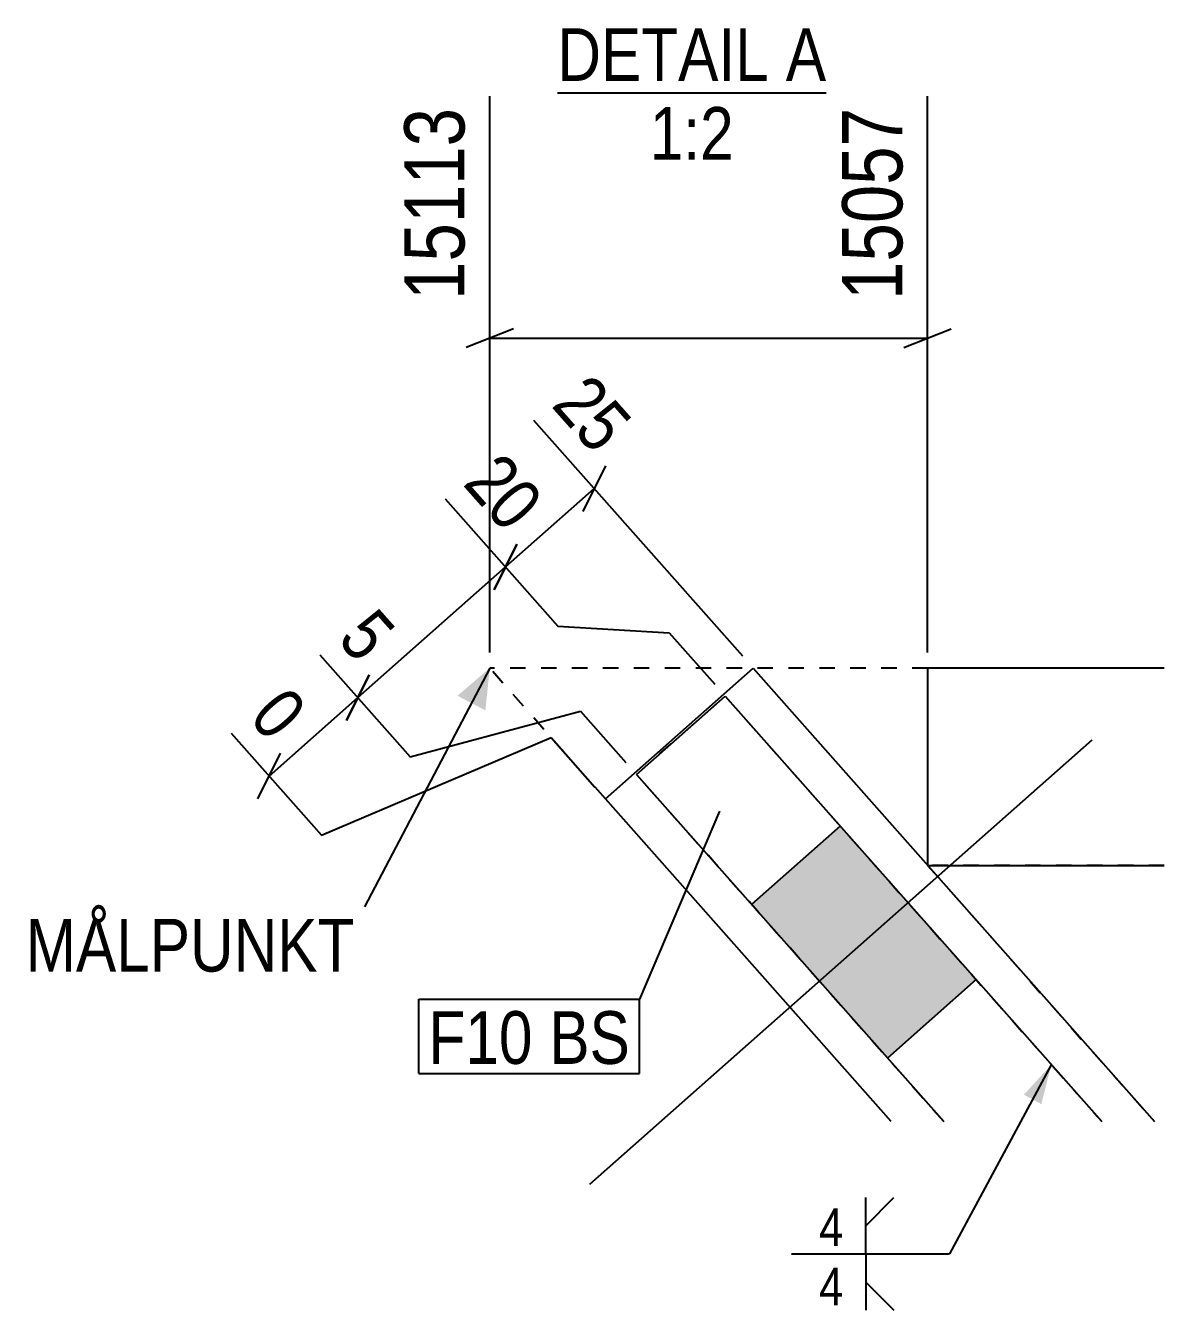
# Model space of a CAD drawing. Header units: millimetres. Extents: x 64 to 141609, y 8 to 4053.
# Drawn here: x 39975.6 to 40119.9, y 8 to 170.9 of the extents above; entities that cross this region are included whole.
import ezdxf

# ---------------------------------------------------------------- set-up
doc = ezdxf.new("R2010")
doc.units = ezdxf.units.MM
doc.linetypes.add('DXK_LINE_DOT2', pattern=[3.9198, 1.9599, -1.9599])
for name, color, linetype in [('MÅLSÆTNING', 7, 'Continuous'), ('STÅL', 7, 'Continuous'), ('TEKST', 7, 'Continuous')]:
    doc.layers.add(name, color=color, linetype=linetype)
doc.styles.add('Arial Narrow', font='ARIALN.TTF', dxfattribs={"height": 0.2})

msp = doc.modelspace()

# ---------------------------------------------------------------- hatches: boundary and pattern name
at = {"layer": 'STÅL', "linetype": 'Continuous'}
for points in [[(40067.57, 59.45), (40084.8, 39.98), (40096.03, 49.92), (40078.8, 69.39)], [(40096.03, 49.92), (40078.8, 69.39), (40067.57, 59.45), (40084.8, 39.98)]]:
    msp.add_hatch(color=96, dxfattribs=at).paths.add_polyline_path(points)
at = {"layer": 'TEKST', "linetype": 'Continuous'}
for color, points in [(7, [(40030.3, 85.91), (40034.39, 89.41), (40033.84, 84.05)]), (3, [(40102.1, 35.33), (40105.57, 39.14), (40104.3, 34.14)]), (3, [(40102.1, 35.33), (40105.57, 39.14), (40104.3, 34.14)])]:
    msp.add_hatch(color=color, dxfattribs=at).paths.add_polyline_path(points)

# ---------------------------------------------------------------- linework, layer by layer
at = {"layer": 'MÅLSÆTNING', "color": 7, "linetype": 'Continuous'}
for p, q in [((40089.89, 91.41), (40089.89, 161.93)), ((40037.39, 132.44), (40031.39, 130.04)), ((40086.89, 130.04), (40092.89, 132.44)), ((40034.39, 131.24), (40089.89, 131.24)), ((40066.45, 90.91), (40039.99, 120.81)), ((40049.08, 115.06), (40046.18, 109.29)), ((40028.75, 110.87), (40043.02, 94.75)), ((40028.75, 110.87), (40043.02, 94.75)), ((40036.39, 102.24), (40047.63, 112.18)), ((40034.94, 99.35), (40037.84, 105.12)), ((40037.84, 105.12), (40034.94, 99.35)), ((40017.67, 85.67), (40036.39, 102.24)), ((40043.02, 94.75), (40057.13, 93.88)), ((40043.02, 94.75), (40057.13, 93.88)), ((40057.13, 93.88), (40062.9, 87.37)), ((40057.13, 93.88), (40062.9, 87.37)), ((40012.85, 91.11), (40024.29, 78.18)), ((40012.85, 91.11), (40024.29, 78.18)), ((40016.22, 82.78), (40019.12, 88.56)), ((40019.12, 88.56), (40016.22, 82.78)), ((40006.44, 75.73), (40017.67, 85.67)), ((40024.29, 78.18), (40045.9, 83.94)), ((40024.29, 78.18), (40045.9, 83.94)), ((40045.9, 83.94), (40051.66, 77.43)), ((40045.9, 83.94), (40051.66, 77.43)), ((40001.62, 81.17), (40013.06, 68.24)), ((40013.06, 68.24), (40042.16, 80.63)), ((40042.16, 80.63), (40047.72, 74.34)), ((40004.98, 72.85), (40007.89, 78.62))]:
    msp.add_line(p, q, dxfattribs=at)
at = {"layer": 'STÅL', "color": 2, "linetype": 'Continuous'}
for p, q in [((40049.05, 72.84), (40067.77, 89.41)), ((40067.77, 89.41), (40118.64, 31.92)), ((40119.89, 89.41), (40089.89, 89.41)), ((40089.89, 89.41), (40089.89, 64.41)), ((40052.99, 75.93), (40064.22, 85.87)), ((40064.22, 85.87), (40111.96, 31.92)), ((40052.99, 75.93), (40091.93, 31.92)), ((40085.26, 31.92), (40049.05, 72.84)), ((40089.89, 64.41), (40119.89, 64.41))]:
    msp.add_line(p, q, dxfattribs=at)
at = {"layer": 'STÅL', "color": 7, "linetype": 'DXK_LINE_DOT2'}
for p, q in [((40052.99, 75.93), (40064.22, 85.87)), ((40064.22, 85.87), (40111.96, 31.92)), ((40091.93, 31.92), (40052.99, 75.93)), ((40119.89, 64.41), (40089.89, 64.41)), ((40089.89, 64.41), (40118.64, 31.92))]:
    msp.add_line(p, q, dxfattribs=at)
at = {"layer": 'STÅL', "color": 96, "linetype": 'Continuous'}
for p, q in [((40110.71, 80.27), (40047.05, 23.95)), ((40110.71, 80.27), (40047.05, 23.95)), ((40078.8, 69.39), (40067.57, 59.45)), ((40078.8, 69.39), (40067.57, 59.45)), ((40096.03, 49.92), (40084.8, 39.98)), ((40096.03, 49.92), (40084.8, 39.98))]:
    msp.add_line(p, q, dxfattribs=at)
at = {"layer": 'TEKST', "color": 246, "linetype": 'Continuous'}
msp.add_line((40042.97, 162.36), (40077.03, 162.36), dxfattribs=at)
at = {"layer": 'TEKST', "color": 253, "linetype": 'DXK_LINE_DOT2'}
for p, q in [((40089.89, 89.41), (40034.39, 89.41)), ((40049.05, 72.84), (40034.4, 89.4))]:
    msp.add_line(p, q, dxfattribs=at)
at = {"layer": 'TEKST', "color": 7, "linetype": 'Continuous'}
for p, q in [((40063.51, 71.27), (40053.36, 47.44)), ((40025.42, 47.44), (40053.36, 47.44)), ((40025.42, 38.04), (40025.42, 47.44)), ((40053.36, 38.04), (40053.36, 47.44)), ((40025.42, 38.04), (40053.36, 38.04))]:
    msp.add_line(p, q, dxfattribs=at)
at = {"layer": 'TEKST', "color": 3, "linetype": 'Continuous'}
for p, q in [((40105.57, 39.14), (40092.68, 15.14)), ((40105.57, 39.14), (40092.68, 15.14)), ((40082.04, 18.71), (40082.04, 22.29)), ((40082.04, 18.71), (40085.61, 22.29)), ((40082.04, 15.14), (40082.04, 18.71)), ((40082.04, 15.14), (40082.04, 11.57)), ((40082.04, 11.57), (40082.04, 8)), ((40082.04, 11.57), (40085.61, 8))]:
    msp.add_line(p, q, dxfattribs=at)

# ---------------------------------------------------------------- wipeouts: each hides what was drawn before it
at = {"color": 0, "linetype": 'Continuous'}
for points, layer in [([(40032.79, 162.08), (40021.59, 162.08), (40021.59, 134.5), (40032.79, 134.5)], 'MÅLSÆTNING'), ([(40069.82, 163.86), (40069.82, 170.86), (40042.97, 170.86), (40042.97, 163.86)], 'TEKST'), ([(40077.03, 163.86), (40077.03, 170.86), (40071.92, 170.86), (40071.92, 163.86)], 'TEKST'), ([(40065.33, 153.86), (40065.33, 160.86), (40054.67, 160.86), (40054.67, 153.86)], 'TEKST'), ([(40017.33, 50.94), (40017.33, 57.94), (39975.57, 57.94), (39975.57, 50.94)], 'TEKST'), ([(40079.58, 8.24), (40079.58, 14.04), (40075.74, 14.04), (40075.74, 8.24)], 'TEKST')]:
    msp.add_wipeout(points, dxfattribs=at).dxf.layer = layer
at = {"color": 0}
for points in [[(40039.84, 39.24), (40039.84, 46.24), (40026.62, 46.24), (40026.62, 39.24)], [(40079.58, 15.74), (40079.58, 21.54), (40075.74, 21.54), (40075.74, 15.74)]]:
    msp.add_wipeout(points, dxfattribs=at).dxf.layer = 'TEKST'

# ---------------------------------------------------------------- next in the draw order: linework, layer by layer
at = {"layer": 'TEKST', "color": 3, "linetype": 'Continuous'}
msp.add_line((40072.64, 15.14), (40092.68, 15.14), dxfattribs=at)

# ---------------------------------------------------------------- next in the draw order: texts
at = {"layer": 'MÅLSÆTNING', "color": 3, "linetype": 'Continuous', "style": 'Arial Narrow'}
msp.add_text('15113', height=7.635, rotation=90.0002, dxfattribs=at).set_placement((40031.19, 136.1))
at = {"layer": 'TEKST', "color": 3, "linetype": 'Continuous', "style": 'Arial Narrow'}
for s, height, p in [('DETAIL', 6.681, (40042.97, 163.86)), ('A', 6.68, (40071.92, 163.86)), ('1:2', 6.681, (40054.67, 153.86)), ('4', 4.77, (40076.14, 8.64))]:
    msp.add_text(s, height=height, dxfattribs=at).set_placement(p)
at = {"layer": 'TEKST', "color": 7, "linetype": 'Continuous', "style": 'Arial Narrow'}
msp.add_text('MÅLPUNKT', height=6.681, dxfattribs=at).set_placement((39975.57, 50.94))
at = {"layer": 'TEKST', "color": 3, "style": 'Arial Narrow'}
msp.add_text('4', height=4.77, dxfattribs=at).set_placement((40076.14, 16.14))

# ---------------------------------------------------------------- next in the draw order: wipeouts: each hides what was drawn before it
at = {"color": 0, "linetype": 'Continuous'}
for points in [[(40088.29, 162.08), (40077.09, 162.08), (40077.09, 134.5), (40088.29, 134.5)], [(40047.62, 114.3), (40054.96, 120.8), (40047.45, 129.28), (40040.11, 122.79)], [(40017.66, 87.8), (40025, 94.29), (40020.31, 99.58), (40012.97, 93.09)]]:
    msp.add_wipeout(points, dxfattribs=at).dxf.layer = 'MÅLSÆTNING'
at = {"color": 0}
for points in [[(40039.84, 39.24), (40039.84, 46.24), (40026.62, 46.24), (40026.62, 39.24)], [(40052.16, 39.24), (40052.16, 46.24), (40041.94, 46.24), (40041.94, 39.24)]]:
    msp.add_wipeout(points, dxfattribs=at).dxf.layer = 'TEKST'

# ---------------------------------------------------------------- next in the draw order: linework, layer by layer
at = {"layer": 'TEKST', "color": 7, "linetype": 'Continuous'}
msp.add_line((40034.39, 89.41), (40018.53, 59.14), dxfattribs=at)

# ---------------------------------------------------------------- next in the draw order: texts
at = {"layer": 'MÅLSÆTNING', "color": 3, "linetype": 'Continuous', "style": 'Arial Narrow'}
for s, height, rotation, p in [('15057', 7.635, 90.0002, (40086.69, 136.1)), ('25', 6.681, -48.5009, (40042.08, 122.67)), ('5', 6.68, -48.5009, (40014.95, 92.97))]:
    msp.add_text(s, height=height, rotation=rotation, dxfattribs=at).set_placement(p)
at = {"layer": 'TEKST', "color": 3, "style": 'Arial Narrow'}
msp.add_text('F10', height=6.681, dxfattribs=at).set_placement((40026.62, 39.24))

# ---------------------------------------------------------------- next in the draw order: wipeouts: each hides what was drawn before it
at = {"color": 0, "linetype": 'Continuous'}
msp.add_wipeout([(40006.42, 77.86), (40013.76, 84.35), (40009.08, 89.64), (40001.74, 83.15)], dxfattribs=at).dxf.layer = 'MÅLSÆTNING'
at = {"color": 0}
msp.add_wipeout([(40052.16, 39.24), (40052.16, 46.24), (40041.94, 46.24), (40041.94, 39.24)], dxfattribs=at).dxf.layer = 'TEKST'

# ---------------------------------------------------------------- next in the draw order: texts
at = {"layer": 'MÅLSÆTNING', "color": 3, "linetype": 'Continuous', "style": 'Arial Narrow'}
msp.add_text('0', height=6.68, rotation=-48.5009, dxfattribs=at).set_placement((40003.72, 83.03))
at = {"layer": 'TEKST', "color": 3, "style": 'Arial Narrow'}
msp.add_text('BS', height=6.681, dxfattribs=at).set_placement((40041.94, 39.24))

# ---------------------------------------------------------------- next in the draw order: wipeouts: each hides what was drawn before it
at = {"color": 0, "linetype": 'Continuous'}
msp.add_wipeout([(40036.38, 104.36), (40043.72, 110.86), (40036.21, 119.34), (40028.87, 112.85)], dxfattribs=at).dxf.layer = 'MÅLSÆTNING'

# ---------------------------------------------------------------- next in the draw order: linework, layer by layer
at = {"layer": 'MÅLSÆTNING', "color": 7, "linetype": 'Continuous'}
msp.add_line((40034.39, 91.41), (40034.39, 161.93), dxfattribs=at)

# ---------------------------------------------------------------- next in the draw order: texts
at = {"layer": 'MÅLSÆTNING', "color": 3, "linetype": 'Continuous', "style": 'Arial Narrow'}
msp.add_text('20', height=6.681, rotation=-48.5009, dxfattribs=at).set_placement((40030.85, 112.73))

doc.saveas('drawing.dxf')
